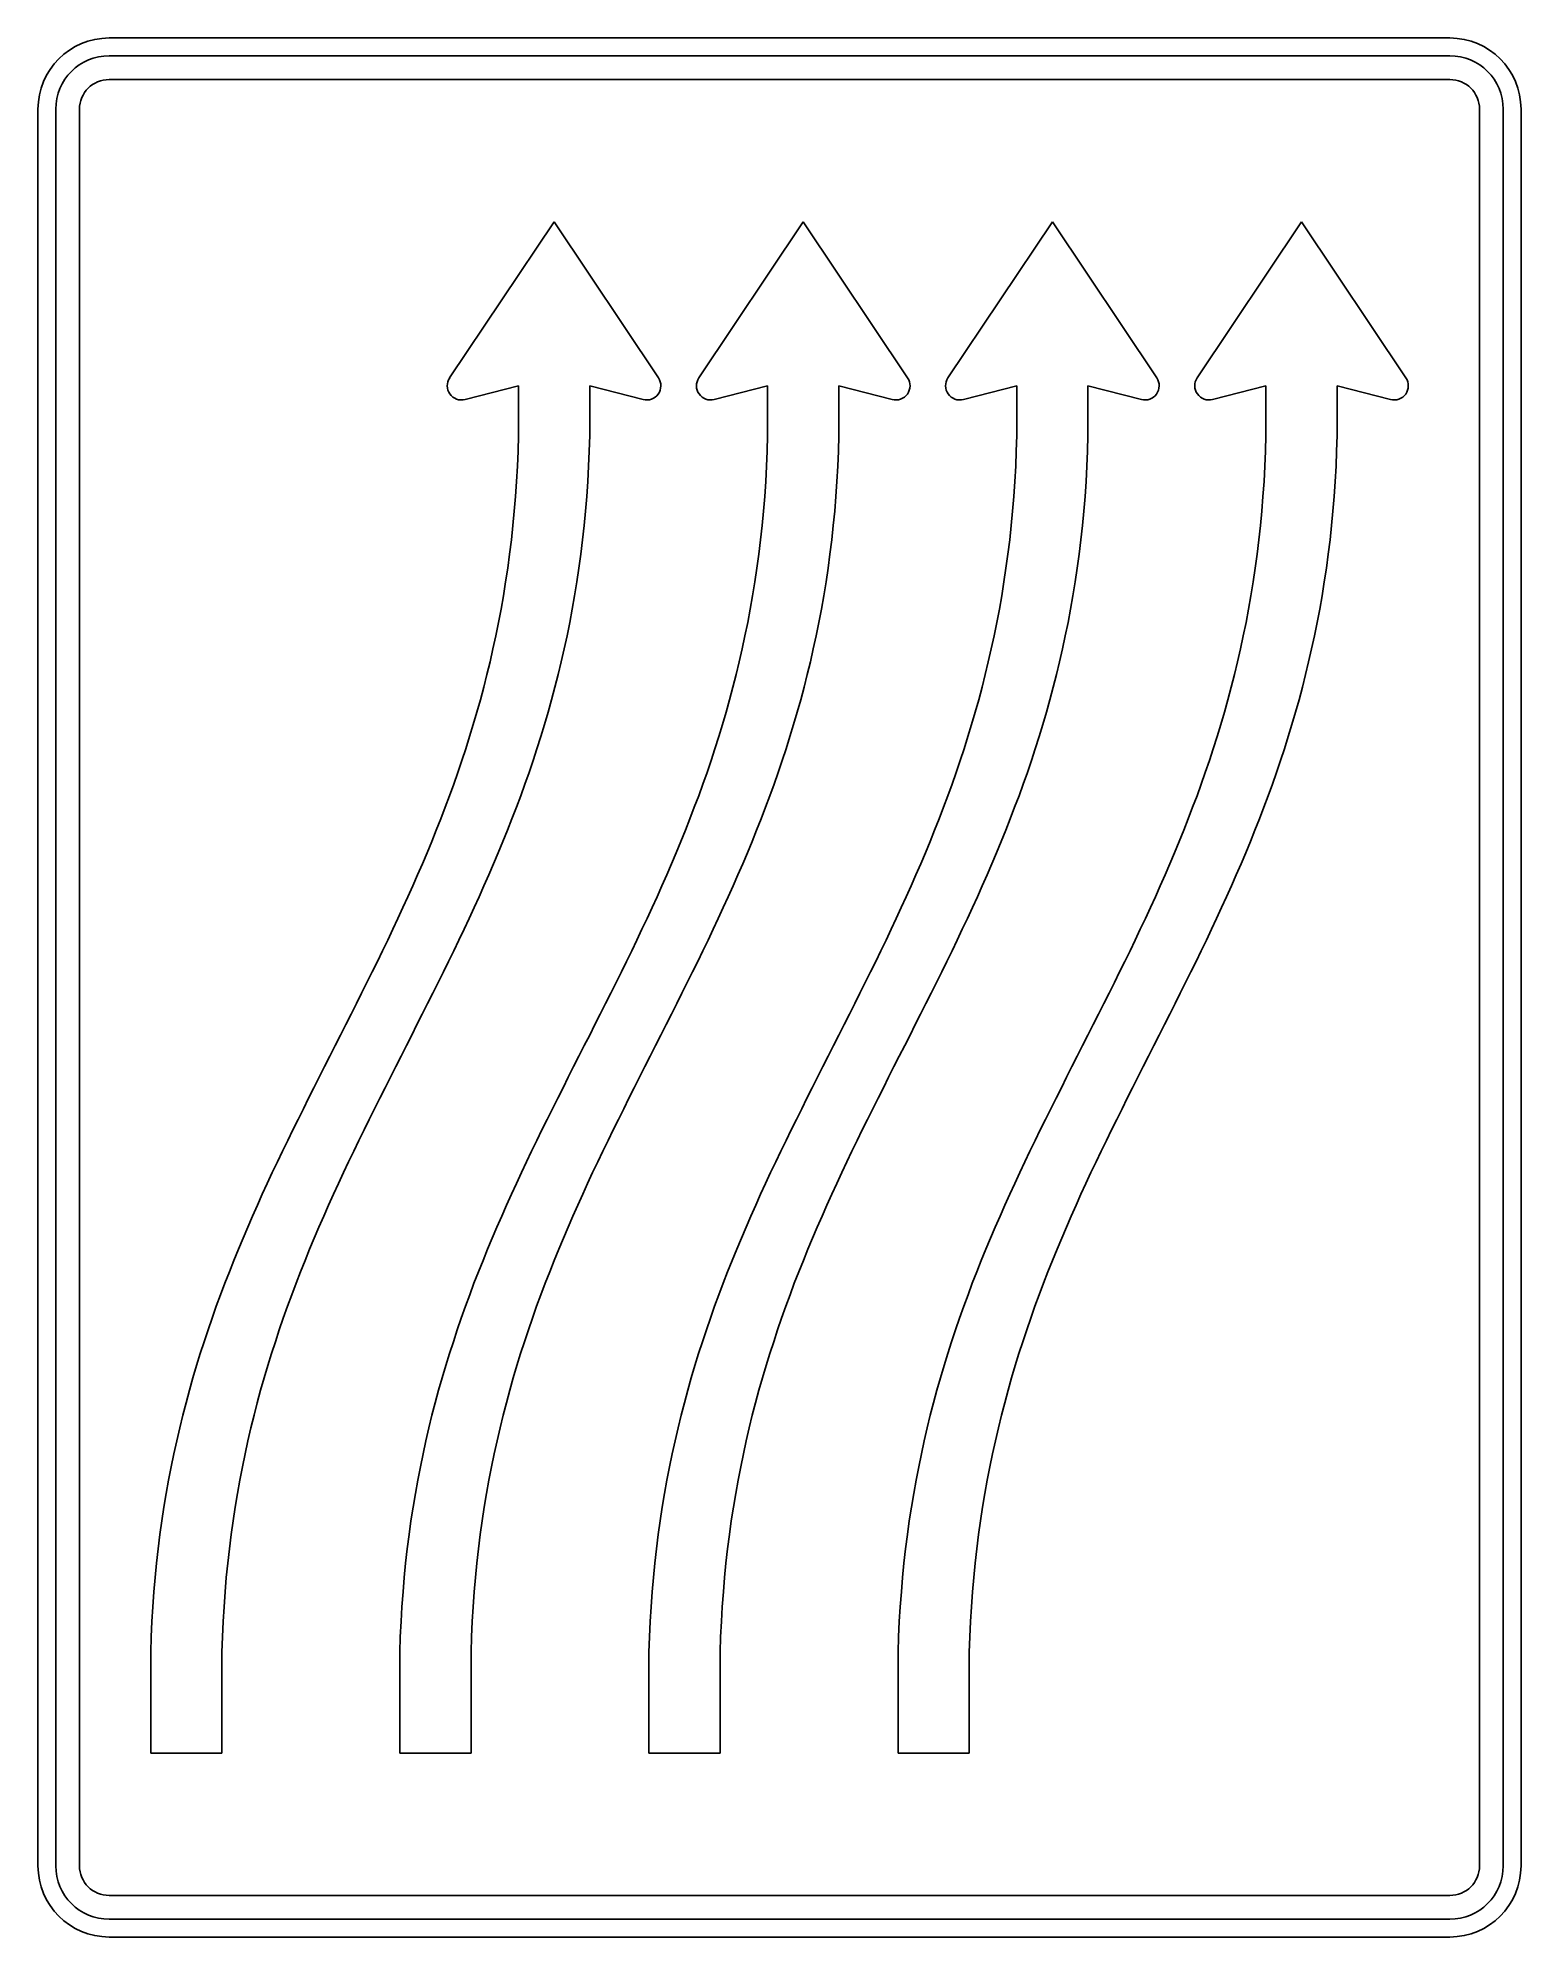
# Model space of a CAD drawing. Extents: x 0 to 1250, y 0 to 1600.
import ezdxf

# ---------------------------------------------------------------- set-up
doc = ezdxf.new("R2010")
doc.units = 0
doc.header["$LTSCALE"] = 25
doc.linetypes.add('AUSGEZOGEN', pattern=[0])
doc.layers.get('0').update_dxf_attribs({"linetype": 'AUSGEZOGEN'})

msp = doc.modelspace()

# ---------------------------------------------------------------- linework, layer by layer
for p, q in [((60, 1600), (1190, 1600)), ((60, 1585), (1190, 1585)), ((60, 1565), (1190, 1565)), ((0, 60), (0, 1540)), ((15, 60), (15, 1540)), ((35, 60), (35, 1540)), ((1215, 1540), (1215, 60)), ((1235, 1540), (1235, 60)), ((1250, 1540), (1250, 60)), ((435, 1445), (347, 1313.7)), ((523, 1313.6), (435, 1445)), ((645, 1445), (557, 1313.7)), ((733, 1313.6), (645, 1445)), ((855, 1445), (767, 1313.7)), ((943, 1313.6), (855, 1445)), ((1065, 1445), (977, 1313.7)), ((1153, 1313.6), (1065, 1445)), ((360, 1295.4), (405, 1307)), ((405, 1307), (405, 1265)), ((465, 1265), (465, 1307)), ((465, 1307), (510, 1295.4)), ((570, 1295.4), (615, 1307)), ((615, 1307), (615, 1265)), ((675, 1265), (675, 1307)), ((675, 1307), (720, 1295.4)), ((780, 1295.4), (825, 1307)), ((825, 1307), (825, 1265)), ((885, 1265), (885, 1307)), ((885, 1307), (930, 1295.4)), ((990, 1295.4), (1035, 1307)), ((1035, 1307), (1035, 1265)), ((1095, 1265), (1095, 1307)), ((1095, 1307), (1140, 1295.4)), ((360, 1295.4), (360, 1295.4)), ((570, 1295.4), (570, 1295.4)), ((780, 1295.4), (780, 1295.4)), ((990, 1295.4), (990, 1295.4)), ((405, 1265), (404.6, 1252)), ((464.6, 1252), (465, 1265)), ((615, 1265), (614.6, 1252)), ((674.6, 1252), (675, 1265)), ((825, 1265), (824.6, 1252)), ((884.6, 1252), (885, 1265)), ((1035, 1265), (1034.6, 1252)), ((1094.6, 1252), (1095, 1265)), ((404.6, 1252), (404.1, 1239.1)), ((464.1, 1239.1), (464.6, 1252)), ((614.6, 1252), (614.1, 1239.1)), ((674.1, 1239.1), (674.6, 1252)), ((824.6, 1252), (824.1, 1239.1)), ((884.1, 1239.1), (884.6, 1252)), ((1034.6, 1252), (1034.1, 1239.1)), ((1094.1, 1239.1), (1094.6, 1252)), ((404.1, 1239.1), (403.4, 1226.4)), ((463.4, 1226.4), (464.1, 1239.1)), ((614.1, 1239.1), (613.4, 1226.4)), ((673.4, 1226.4), (674.1, 1239.1)), ((824.1, 1239.1), (823.4, 1226.4)), ((883.4, 1226.4), (884.1, 1239.1)), ((1034.1, 1239.1), (1033.4, 1226.4)), ((1093.4, 1226.4), (1094.1, 1239.1)), ((403.4, 1226.4), (402.5, 1213.8)), ((462.5, 1213.8), (463.4, 1226.4)), ((613.4, 1226.4), (612.5, 1213.8)), ((672.5, 1213.8), (673.4, 1226.4)), ((823.4, 1226.4), (822.5, 1213.8)), ((882.5, 1213.8), (883.4, 1226.4)), ((1033.4, 1226.4), (1032.5, 1213.8)), ((1092.5, 1213.8), (1093.4, 1226.4)), ((401.5, 1201.4), (400.3, 1189.2)), ((402.5, 1213.8), (401.5, 1201.4)), ((460.3, 1189.2), (461.5, 1201.4)), ((461.5, 1201.4), (462.5, 1213.8)), ((611.5, 1201.4), (610.3, 1189.2)), ((612.5, 1213.8), (611.5, 1201.4)), ((670.3, 1189.2), (671.5, 1201.4)), ((671.5, 1201.4), (672.5, 1213.8)), ((821.5, 1201.4), (820.3, 1189.2)), ((822.5, 1213.8), (821.5, 1201.4)), ((880.3, 1189.2), (881.5, 1201.4)), ((881.5, 1201.4), (882.5, 1213.8)), ((1031.5, 1201.4), (1030.3, 1189.2)), ((1032.5, 1213.8), (1031.5, 1201.4)), ((1090.3, 1189.2), (1091.5, 1201.4)), ((1091.5, 1201.4), (1092.5, 1213.8)), ((400.3, 1189.2), (399, 1177.1)), ((459, 1177.1), (460.3, 1189.2)), ((610.3, 1189.2), (609, 1177.1)), ((669, 1177.1), (670.3, 1189.2)), ((820.3, 1189.2), (819, 1177.1)), ((879, 1177.1), (880.3, 1189.2)), ((1030.3, 1189.2), (1029, 1177.1)), ((1089, 1177.1), (1090.3, 1189.2)), ((399, 1177.1), (397.5, 1165.1)), ((457.5, 1165.1), (459, 1177.1)), ((609, 1177.1), (607.5, 1165.1)), ((667.5, 1165.1), (669, 1177.1)), ((819, 1177.1), (817.5, 1165.1)), ((877.5, 1165.1), (879, 1177.1)), ((1029, 1177.1), (1027.5, 1165.1)), ((1087.5, 1165.1), (1089, 1177.1)), ((395.9, 1153.3), (394.2, 1141.7)), ((397.5, 1165.1), (395.9, 1153.3)), ((454.2, 1141.7), (455.9, 1153.3)), ((455.9, 1153.3), (457.5, 1165.1)), ((605.9, 1153.3), (604.2, 1141.7)), ((607.5, 1165.1), (605.9, 1153.3)), ((664.2, 1141.7), (665.9, 1153.3)), ((665.9, 1153.3), (667.5, 1165.1)), ((815.9, 1153.3), (814.2, 1141.7)), ((817.5, 1165.1), (815.9, 1153.3)), ((874.2, 1141.7), (875.9, 1153.3)), ((875.9, 1153.3), (877.5, 1165.1)), ((1025.9, 1153.3), (1024.2, 1141.7)), ((1027.5, 1165.1), (1025.9, 1153.3)), ((1084.2, 1141.7), (1085.9, 1153.3)), ((1085.9, 1153.3), (1087.5, 1165.1)), ((394.2, 1141.7), (392.3, 1130.1)), ((452.3, 1130.1), (454.2, 1141.7)), ((604.2, 1141.7), (602.3, 1130.1)), ((662.3, 1130.1), (664.2, 1141.7)), ((814.2, 1141.7), (812.3, 1130.1)), ((872.3, 1130.1), (874.2, 1141.7)), ((1024.2, 1141.7), (1022.3, 1130.1)), ((1082.3, 1130.1), (1084.2, 1141.7)), ((392.3, 1130.1), (390.3, 1118.7)), ((450.3, 1118.8), (452.3, 1130.1)), ((602.3, 1130.1), (600.3, 1118.7)), ((660.3, 1118.8), (662.3, 1130.1)), ((812.3, 1130.1), (810.3, 1118.7)), ((870.3, 1118.8), (872.3, 1130.1)), ((1022.3, 1130.1), (1020.3, 1118.7)), ((1080.3, 1118.8), (1082.3, 1130.1)), ((388.2, 1107.5), (385.9, 1096.3)), ((390.3, 1118.7), (388.2, 1107.5)), ((445.9, 1096.3), (448.2, 1107.5)), ((448.2, 1107.5), (450.3, 1118.8)), ((598.2, 1107.5), (595.9, 1096.3)), ((600.3, 1118.7), (598.2, 1107.5)), ((655.9, 1096.3), (658.2, 1107.5)), ((658.2, 1107.5), (660.3, 1118.8)), ((808.2, 1107.5), (805.9, 1096.3)), ((810.3, 1118.7), (808.2, 1107.5)), ((865.9, 1096.3), (868.2, 1107.5)), ((868.2, 1107.5), (870.3, 1118.8)), ((1018.2, 1107.5), (1015.9, 1096.3)), ((1020.3, 1118.7), (1018.2, 1107.5)), ((1075.9, 1096.3), (1078.2, 1107.5)), ((1078.2, 1107.5), (1080.3, 1118.8)), ((385.9, 1096.3), (383.5, 1085.3)), ((443.5, 1085.3), (445.9, 1096.3)), ((595.9, 1096.3), (593.5, 1085.3)), ((653.5, 1085.3), (655.9, 1096.3)), ((805.9, 1096.3), (803.5, 1085.3)), ((863.5, 1085.3), (865.9, 1096.3)), ((1015.9, 1096.3), (1013.5, 1085.3)), ((1073.5, 1085.3), (1075.9, 1096.3)), ((381, 1074.4), (378.4, 1063.7)), ((383.5, 1085.3), (381, 1074.4)), ((438.4, 1063.7), (441, 1074.4)), ((441, 1074.4), (443.5, 1085.3)), ((591, 1074.4), (588.4, 1063.7)), ((593.5, 1085.3), (591, 1074.4)), ((648.4, 1063.7), (651, 1074.4)), ((651, 1074.4), (653.5, 1085.3)), ((801, 1074.4), (798.4, 1063.7)), ((803.5, 1085.3), (801, 1074.4)), ((858.4, 1063.7), (861, 1074.4)), ((861, 1074.4), (863.5, 1085.3)), ((1011, 1074.4), (1008.4, 1063.7)), ((1013.5, 1085.3), (1011, 1074.4)), ((1068.4, 1063.7), (1071, 1074.4)), ((1071, 1074.4), (1073.5, 1085.3)), ((378.4, 1063.7), (375.7, 1053)), ((435.7, 1053), (438.4, 1063.7)), ((588.4, 1063.7), (585.7, 1053)), ((645.7, 1053), (648.4, 1063.7)), ((798.4, 1063.7), (795.7, 1053)), ((855.7, 1053), (858.4, 1063.7)), ((1008.4, 1063.7), (1005.7, 1053)), ((1065.7, 1053), (1068.4, 1063.7)), ((372.9, 1042.4), (370, 1032)), ((375.7, 1053), (372.9, 1042.4)), ((430, 1032), (432.9, 1042.4)), ((432.9, 1042.4), (435.7, 1053)), ((582.9, 1042.4), (580, 1032)), ((585.7, 1053), (582.9, 1042.4)), ((640, 1032), (642.9, 1042.4)), ((642.9, 1042.4), (645.7, 1053)), ((792.9, 1042.4), (790, 1032)), ((795.7, 1053), (792.9, 1042.4)), ((850, 1032), (852.9, 1042.4)), ((852.9, 1042.4), (855.7, 1053)), ((1002.9, 1042.4), (1000, 1032)), ((1005.7, 1053), (1002.9, 1042.4)), ((1060, 1032), (1062.9, 1042.4)), ((1062.9, 1042.4), (1065.7, 1053)), ((370, 1032), (366.9, 1021.6)), ((426.9, 1021.6), (430, 1032)), ((580, 1032), (576.9, 1021.6)), ((636.9, 1021.6), (640, 1032)), ((790, 1032), (786.9, 1021.6)), ((846.9, 1021.6), (850, 1032)), ((1000, 1032), (996.9, 1021.6)), ((1056.9, 1021.6), (1060, 1032)), ((363.8, 1011.4), (360.6, 1001.2)), ((366.9, 1021.6), (363.8, 1011.4)), ((420.6, 1001.2), (423.8, 1011.4)), ((423.8, 1011.4), (426.9, 1021.6)), ((573.8, 1011.4), (570.6, 1001.2)), ((576.9, 1021.6), (573.8, 1011.4)), ((630.6, 1001.2), (633.8, 1011.4)), ((633.8, 1011.4), (636.9, 1021.6)), ((783.8, 1011.4), (780.6, 1001.2)), ((786.9, 1021.6), (783.8, 1011.4)), ((840.6, 1001.2), (843.8, 1011.4)), ((843.8, 1011.4), (846.9, 1021.6)), ((993.8, 1011.4), (990.6, 1001.2)), ((996.9, 1021.6), (993.8, 1011.4)), ((1050.6, 1001.2), (1053.8, 1011.4)), ((1053.8, 1011.4), (1056.9, 1021.6)), ((360.6, 1001.2), (357.3, 991.2)), ((417.3, 991.2), (420.6, 1001.2)), ((570.6, 1001.2), (567.3, 991.2)), ((627.3, 991.2), (630.6, 1001.2)), ((780.6, 1001.2), (777.3, 991.2)), ((837.3, 991.2), (840.6, 1001.2)), ((990.6, 1001.2), (987.3, 991.2)), ((1047.3, 991.2), (1050.6, 1001.2)), ((353.9, 981.2), (350.4, 971.3)), ((357.3, 991.2), (353.9, 981.2)), ((410.4, 971.3), (413.9, 981.2)), ((413.9, 981.2), (417.3, 991.2)), ((563.9, 981.2), (560.4, 971.3)), ((567.3, 991.2), (563.9, 981.2)), ((620.4, 971.3), (623.9, 981.2)), ((623.9, 981.2), (627.3, 991.2)), ((773.9, 981.2), (770.4, 971.3)), ((777.3, 991.2), (773.9, 981.2)), ((830.4, 971.3), (833.9, 981.2)), ((833.9, 981.2), (837.3, 991.2)), ((983.9, 981.2), (980.4, 971.3)), ((987.3, 991.2), (983.9, 981.2)), ((1040.4, 971.3), (1043.9, 981.2)), ((1043.9, 981.2), (1047.3, 991.2)), ((346.9, 961.5), (343.2, 951.8)), ((350.4, 971.3), (346.9, 961.5)), ((403.2, 951.8), (406.9, 961.5)), ((406.9, 961.5), (410.4, 971.3)), ((556.9, 961.5), (553.2, 951.8)), ((560.4, 971.3), (556.9, 961.5)), ((613.2, 951.8), (616.9, 961.5)), ((616.9, 961.5), (620.4, 971.3)), ((766.9, 961.5), (763.2, 951.8)), ((770.4, 971.3), (766.9, 961.5)), ((823.2, 951.8), (826.9, 961.5)), ((826.9, 961.5), (830.4, 971.3)), ((976.9, 961.5), (973.2, 951.8)), ((980.4, 971.3), (976.9, 961.5)), ((1033.2, 951.8), (1036.9, 961.5)), ((1036.9, 961.5), (1040.4, 971.3)), ((343.2, 951.8), (339.5, 942.1)), ((399.5, 942.1), (403.2, 951.8)), ((553.2, 951.8), (549.5, 942.1)), ((609.5, 942.1), (613.2, 951.8)), ((763.2, 951.8), (759.5, 942.1)), ((819.5, 942.1), (823.2, 951.8)), ((973.2, 951.8), (969.5, 942.1)), ((1029.5, 942.1), (1033.2, 951.8)), ((335.7, 932.6), (331.9, 923)), ((339.5, 942.1), (335.7, 932.6)), ((391.9, 923.1), (395.7, 932.6)), ((395.7, 932.6), (399.5, 942.1)), ((545.7, 932.6), (541.9, 923)), ((549.5, 942.1), (545.7, 932.6)), ((601.9, 923.1), (605.7, 932.6)), ((605.7, 932.6), (609.5, 942.1)), ((755.7, 932.6), (751.9, 923)), ((759.5, 942.1), (755.7, 932.6)), ((811.9, 923.1), (815.7, 932.6)), ((815.7, 932.6), (819.5, 942.1)), ((965.7, 932.6), (961.9, 923)), ((969.5, 942.1), (965.7, 932.6)), ((1021.9, 923.1), (1025.7, 932.6)), ((1025.7, 932.6), (1029.5, 942.1)), ((328, 913.6), (324, 904.2)), ((331.9, 923), (328, 913.6)), ((384, 904.2), (388, 913.6)), ((388, 913.6), (391.9, 923.1)), ((538, 913.6), (534, 904.2)), ((541.9, 923), (538, 913.6)), ((594, 904.2), (598, 913.6)), ((598, 913.6), (601.9, 923.1)), ((748, 913.6), (744, 904.2)), ((751.9, 923), (748, 913.6)), ((804, 904.2), (808, 913.6)), ((808, 913.6), (811.9, 923.1)), ((958, 913.6), (954, 904.2)), ((961.9, 923), (958, 913.6)), ((1014, 904.2), (1018, 913.6)), ((1018, 913.6), (1021.9, 923.1)), ((324, 904.2), (320, 894.9)), ((380, 894.9), (384, 904.2)), ((534, 904.2), (530, 894.9)), ((590, 894.9), (594, 904.2)), ((744, 904.2), (740, 894.9)), ((800, 894.9), (804, 904.2)), ((954, 904.2), (950, 894.9)), ((1010, 894.9), (1014, 904.2)), ((315.9, 885.6), (311.8, 876.4)), ((320, 894.9), (315.9, 885.6)), ((371.8, 876.4), (375.9, 885.6)), ((375.9, 885.6), (380, 894.9)), ((525.9, 885.6), (521.8, 876.4)), ((530, 894.9), (525.9, 885.6)), ((581.8, 876.4), (585.9, 885.6)), ((585.9, 885.6), (590, 894.9)), ((735.9, 885.6), (731.8, 876.4)), ((740, 894.9), (735.9, 885.6)), ((791.8, 876.4), (795.9, 885.6)), ((795.9, 885.6), (800, 894.9)), ((945.9, 885.6), (941.8, 876.4)), ((950, 894.9), (945.9, 885.6)), ((1001.8, 876.4), (1005.9, 885.6)), ((1005.9, 885.6), (1010, 894.9)), ((307.6, 867.3), (303.4, 858.1)), ((311.8, 876.4), (307.6, 867.3)), ((363.4, 858.1), (367.6, 867.3)), ((367.6, 867.3), (371.8, 876.4)), ((517.6, 867.3), (513.4, 858.1)), ((521.8, 876.4), (517.6, 867.3)), ((573.4, 858.1), (577.6, 867.3)), ((577.6, 867.3), (581.8, 876.4)), ((727.6, 867.3), (723.4, 858.1)), ((731.8, 876.4), (727.6, 867.3)), ((783.4, 858.1), (787.6, 867.3)), ((787.6, 867.3), (791.8, 876.4)), ((937.6, 867.3), (933.4, 858.1)), ((941.8, 876.4), (937.6, 867.3)), ((993.4, 858.1), (997.6, 867.3)), ((997.6, 867.3), (1001.8, 876.4)), ((299.1, 849.1), (294.8, 840)), ((303.4, 858.1), (299.1, 849.1)), ((354.8, 840), (359.1, 849.1)), ((359.1, 849.1), (363.4, 858.1)), ((509.1, 849.1), (504.8, 840)), ((513.4, 858.1), (509.1, 849.1)), ((564.8, 840), (569.1, 849.1)), ((569.1, 849.1), (573.4, 858.1)), ((719.1, 849.1), (714.8, 840)), ((723.4, 858.1), (719.1, 849.1)), ((774.8, 840), (779.1, 849.1)), ((779.1, 849.1), (783.4, 858.1)), ((929.1, 849.1), (924.8, 840)), ((933.4, 858.1), (929.1, 849.1)), ((984.8, 840), (989.1, 849.1)), ((989.1, 849.1), (993.4, 858.1)), ((294.8, 840), (290.5, 831)), ((350.5, 831), (354.8, 840)), ((504.8, 840), (500.5, 831)), ((560.5, 831), (564.8, 840)), ((714.8, 840), (710.5, 831)), ((770.5, 831), (774.8, 840)), ((924.8, 840), (920.5, 831)), ((980.5, 831), (984.8, 840)), ((286.1, 822), (281.7, 813.1)), ((290.5, 831), (286.1, 822)), ((341.7, 813.1), (346.1, 822)), ((346.1, 822), (350.5, 831)), ((496.1, 822), (491.7, 813.1)), ((500.5, 831), (496.1, 822)), ((551.7, 813.1), (556.1, 822)), ((556.1, 822), (560.5, 831)), ((706.1, 822), (701.7, 813.1)), ((710.5, 831), (706.1, 822)), ((761.7, 813.1), (766.1, 822)), ((766.1, 822), (770.5, 831)), ((916.1, 822), (911.7, 813.1)), ((920.5, 831), (916.1, 822)), ((971.7, 813.1), (976.1, 822)), ((976.1, 822), (980.5, 831)), ((277.3, 804.2), (272.8, 795.3)), ((281.7, 813.1), (277.3, 804.2)), ((332.8, 795.3), (337.3, 804.2)), ((337.3, 804.2), (341.7, 813.1)), ((487.3, 804.2), (482.8, 795.3)), ((491.7, 813.1), (487.3, 804.2)), ((542.8, 795.3), (547.3, 804.2)), ((547.3, 804.2), (551.7, 813.1)), ((697.3, 804.2), (692.8, 795.3)), ((701.7, 813.1), (697.3, 804.2)), ((752.8, 795.3), (757.3, 804.2)), ((757.3, 804.2), (761.7, 813.1)), ((907.3, 804.2), (902.8, 795.3)), ((911.7, 813.1), (907.3, 804.2)), ((962.8, 795.3), (967.3, 804.2)), ((967.3, 804.2), (971.7, 813.1)), ((268.4, 786.4), (263.9, 777.5)), ((272.8, 795.3), (268.4, 786.4)), ((323.9, 777.5), (328.4, 786.4)), ((328.4, 786.4), (332.8, 795.3)), ((478.4, 786.4), (473.9, 777.5)), ((482.8, 795.3), (478.4, 786.4)), ((533.9, 777.5), (538.4, 786.4)), ((538.4, 786.4), (542.8, 795.3)), ((688.4, 786.4), (683.9, 777.5)), ((692.8, 795.3), (688.4, 786.4)), ((743.9, 777.5), (748.4, 786.4)), ((748.4, 786.4), (752.8, 795.3)), ((898.4, 786.4), (893.9, 777.5)), ((902.8, 795.3), (898.4, 786.4)), ((953.9, 777.5), (958.4, 786.4)), ((958.4, 786.4), (962.8, 795.3)), ((259.4, 768.7), (255, 759.8)), ((263.9, 777.5), (259.4, 768.7)), ((315, 759.8), (319.4, 768.7)), ((319.4, 768.7), (323.9, 777.5)), ((469.4, 768.7), (465, 759.8)), ((473.9, 777.5), (469.4, 768.7)), ((525, 759.8), (529.4, 768.7)), ((529.4, 768.7), (533.9, 777.5)), ((679.4, 768.7), (675, 759.8)), ((683.9, 777.5), (679.4, 768.7)), ((735, 759.8), (739.4, 768.7)), ((739.4, 768.7), (743.9, 777.5)), ((889.4, 768.7), (885, 759.8)), ((893.9, 777.5), (889.4, 768.7)), ((945, 759.8), (949.4, 768.7)), ((949.4, 768.7), (953.9, 777.5)), ((255, 759.8), (250.5, 751)), ((310.5, 751), (315, 759.8)), ((465, 759.8), (460.5, 751)), ((520.5, 751), (525, 759.8)), ((675, 759.8), (670.5, 751)), ((730.5, 751), (735, 759.8)), ((885, 759.8), (880.5, 751)), ((940.5, 751), (945, 759.8)), ((246, 742.1), (241.5, 733.3)), ((250.5, 751), (246, 742.1)), ((301.5, 733.3), (306, 742.1)), ((306, 742.1), (310.5, 751)), ((456, 742.1), (451.5, 733.3)), ((460.5, 751), (456, 742.1)), ((511.5, 733.3), (516, 742.1)), ((516, 742.1), (520.5, 751)), ((666, 742.1), (661.5, 733.3)), ((670.5, 751), (666, 742.1)), ((721.5, 733.3), (726, 742.1)), ((726, 742.1), (730.5, 751)), ((876, 742.1), (871.5, 733.3)), ((880.5, 751), (876, 742.1)), ((931.5, 733.3), (936, 742.1)), ((936, 742.1), (940.5, 751)), ((237, 724.4), (232.6, 715.6)), ((241.5, 733.3), (237, 724.4)), ((292.6, 715.6), (297, 724.4)), ((297, 724.4), (301.5, 733.3)), ((447, 724.4), (442.6, 715.6)), ((451.5, 733.3), (447, 724.4)), ((502.6, 715.6), (507, 724.4)), ((507, 724.4), (511.5, 733.3)), ((657, 724.4), (652.6, 715.6)), ((661.5, 733.3), (657, 724.4)), ((712.6, 715.6), (717, 724.4)), ((717, 724.4), (721.5, 733.3)), ((867, 724.4), (862.6, 715.6)), ((871.5, 733.3), (867, 724.4)), ((922.6, 715.6), (927, 724.4)), ((927, 724.4), (931.5, 733.3)), ((228.1, 706.7), (223.7, 697.8)), ((232.6, 715.6), (228.1, 706.7)), ((283.7, 697.8), (288.1, 706.7)), ((288.1, 706.7), (292.6, 715.6)), ((438.1, 706.7), (433.7, 697.8)), ((442.6, 715.6), (438.1, 706.7)), ((493.7, 697.8), (498.1, 706.7)), ((498.1, 706.7), (502.6, 715.6)), ((648.1, 706.7), (643.7, 697.8)), ((652.6, 715.6), (648.1, 706.7)), ((703.7, 697.8), (708.1, 706.7)), ((708.1, 706.7), (712.6, 715.6)), ((858.1, 706.7), (853.7, 697.8)), ((862.6, 715.6), (858.1, 706.7)), ((913.7, 697.8), (918.1, 706.7)), ((918.1, 706.7), (922.6, 715.6)), ((219.2, 688.9), (214.8, 680)), ((223.7, 697.8), (219.2, 688.9)), ((274.8, 680), (279.2, 688.9)), ((279.2, 688.9), (283.7, 697.8)), ((429.2, 688.9), (424.8, 680)), ((433.7, 697.8), (429.2, 688.9)), ((484.8, 680), (489.2, 688.9)), ((489.2, 688.9), (493.7, 697.8)), ((639.2, 688.9), (634.8, 680)), ((643.7, 697.8), (639.2, 688.9)), ((694.8, 680), (699.2, 688.9)), ((699.2, 688.9), (703.7, 697.8)), ((849.2, 688.9), (844.8, 680)), ((853.7, 697.8), (849.2, 688.9)), ((904.8, 680), (909.2, 688.9)), ((909.2, 688.9), (913.7, 697.8)), ((214.8, 680), (210.5, 671)), ((270.5, 671), (274.8, 680)), ((424.8, 680), (420.5, 671)), ((480.5, 671), (484.8, 680)), ((634.8, 680), (630.5, 671)), ((690.5, 671), (694.8, 680)), ((844.8, 680), (840.5, 671)), ((900.5, 671), (904.8, 680)), ((206.1, 662.1), (201.8, 653.1)), ((210.5, 671), (206.1, 662.1)), ((261.8, 653.1), (266.1, 662.1)), ((266.1, 662.1), (270.5, 671)), ((416.1, 662.1), (411.8, 653.1)), ((420.5, 671), (416.1, 662.1)), ((471.8, 653.1), (476.1, 662.1)), ((476.1, 662.1), (480.5, 671)), ((626.1, 662.1), (621.8, 653.1)), ((630.5, 671), (626.1, 662.1)), ((681.8, 653.1), (686.1, 662.1)), ((686.1, 662.1), (690.5, 671)), ((836.1, 662.1), (831.8, 653.1)), ((840.5, 671), (836.1, 662.1)), ((891.8, 653.1), (896.1, 662.1)), ((896.1, 662.1), (900.5, 671)), ((197.5, 644), (193.3, 634.9)), ((201.8, 653.1), (197.5, 644)), ((253.3, 634.9), (257.5, 644)), ((257.5, 644), (261.8, 653.1)), ((407.5, 644), (403.3, 634.9)), ((411.8, 653.1), (407.5, 644)), ((463.3, 634.9), (467.5, 644)), ((467.5, 644), (471.8, 653.1)), ((617.5, 644), (613.3, 634.9)), ((621.8, 653.1), (617.5, 644)), ((673.3, 634.9), (677.5, 644)), ((677.5, 644), (681.8, 653.1)), ((827.5, 644), (823.3, 634.9)), ((831.8, 653.1), (827.5, 644)), ((883.3, 634.9), (887.5, 644)), ((887.5, 644), (891.8, 653.1)), ((189.1, 625.8), (185, 616.6)), ((193.3, 634.9), (189.1, 625.8)), ((245, 616.6), (249.1, 625.8)), ((249.1, 625.8), (253.3, 634.9)), ((399.1, 625.8), (395, 616.6)), ((403.3, 634.9), (399.1, 625.8)), ((455, 616.6), (459.1, 625.8)), ((459.1, 625.8), (463.3, 634.9)), ((609.1, 625.8), (605, 616.6)), ((613.3, 634.9), (609.1, 625.8)), ((665, 616.6), (669.1, 625.8)), ((669.1, 625.8), (673.3, 634.9)), ((819.1, 625.8), (815, 616.6)), ((823.3, 634.9), (819.1, 625.8)), ((875, 616.6), (879.1, 625.8)), ((879.1, 625.8), (883.3, 634.9)), ((185, 616.6), (180.9, 607.4)), ((240.9, 607.4), (245, 616.6)), ((395, 616.6), (390.9, 607.4)), ((450.9, 607.4), (455, 616.6)), ((605, 616.6), (600.9, 607.4)), ((660.9, 607.4), (665, 616.6)), ((815, 616.6), (810.9, 607.4)), ((870.9, 607.4), (875, 616.6)), ((176.8, 598.1), (172.9, 588.7)), ((180.9, 607.4), (176.8, 598.1)), ((232.9, 588.7), (236.8, 598.1)), ((236.8, 598.1), (240.9, 607.4)), ((386.8, 598.1), (382.9, 588.7)), ((390.9, 607.4), (386.8, 598.1)), ((442.9, 588.7), (446.8, 598.1)), ((446.8, 598.1), (450.9, 607.4)), ((596.8, 598.1), (592.9, 588.7)), ((600.9, 607.4), (596.8, 598.1)), ((652.9, 588.7), (656.8, 598.1)), ((656.8, 598.1), (660.9, 607.4)), ((806.8, 598.1), (802.9, 588.7)), ((810.9, 607.4), (806.8, 598.1)), ((862.9, 588.7), (866.8, 598.1)), ((866.8, 598.1), (870.9, 607.4)), ((168.9, 579.4), (165.1, 569.9)), ((172.9, 588.7), (168.9, 579.4)), ((225.1, 569.9), (228.9, 579.4)), ((228.9, 579.4), (232.9, 588.7)), ((378.9, 579.4), (375.1, 569.9)), ((382.9, 588.7), (378.9, 579.4)), ((435.1, 569.9), (438.9, 579.4)), ((438.9, 579.4), (442.9, 588.7)), ((588.9, 579.4), (585.1, 569.9)), ((592.9, 588.7), (588.9, 579.4)), ((645.1, 569.9), (648.9, 579.4)), ((648.9, 579.4), (652.9, 588.7)), ((798.9, 579.4), (795.1, 569.9)), ((802.9, 588.7), (798.9, 579.4)), ((855.1, 569.9), (858.9, 579.4)), ((858.9, 579.4), (862.9, 588.7)), ((161.3, 560.4), (157.5, 550.8)), ((165.1, 569.9), (161.3, 560.4)), ((217.5, 550.8), (221.3, 560.4)), ((221.3, 560.4), (225.1, 569.9)), ((371.3, 560.4), (367.5, 550.8)), ((375.1, 569.9), (371.3, 560.4)), ((427.5, 550.8), (431.3, 560.4)), ((431.3, 560.4), (435.1, 569.9)), ((581.3, 560.4), (577.5, 550.8)), ((585.1, 569.9), (581.3, 560.4)), ((637.5, 550.8), (641.3, 560.4)), ((641.3, 560.4), (645.1, 569.9)), ((791.3, 560.4), (787.5, 550.8)), ((795.1, 569.9), (791.3, 560.4)), ((847.5, 550.8), (851.3, 560.4)), ((851.3, 560.4), (855.1, 569.9)), ((157.5, 550.8), (153.9, 541.1)), ((213.9, 541.1), (217.5, 550.8)), ((367.5, 550.8), (363.9, 541.1)), ((423.9, 541.1), (427.5, 550.8)), ((577.5, 550.8), (573.9, 541.1)), ((633.9, 541.1), (637.5, 550.8)), ((787.5, 550.8), (783.9, 541.1)), ((843.9, 541.1), (847.5, 550.8)), ((150.3, 531.4), (146.8, 521.5)), ((153.9, 541.1), (150.3, 531.4)), ((206.8, 521.5), (210.3, 531.4)), ((210.3, 531.4), (213.9, 541.1)), ((360.3, 531.4), (356.8, 521.5)), ((363.9, 541.1), (360.3, 531.4)), ((416.8, 521.5), (420.3, 531.4)), ((420.3, 531.4), (423.9, 541.1)), ((570.3, 531.4), (566.8, 521.5)), ((573.9, 541.1), (570.3, 531.4)), ((626.8, 521.5), (630.3, 531.4)), ((630.3, 531.4), (633.9, 541.1)), ((780.3, 531.4), (776.8, 521.5)), ((783.9, 541.1), (780.3, 531.4)), ((836.8, 521.5), (840.3, 531.4)), ((840.3, 531.4), (843.9, 541.1)), ((146.8, 521.5), (143.4, 511.6)), ((203.4, 511.6), (206.8, 521.5)), ((356.8, 521.5), (353.4, 511.6)), ((413.4, 511.6), (416.8, 521.5)), ((566.8, 521.5), (563.4, 511.6)), ((623.4, 511.6), (626.8, 521.5)), ((776.8, 521.5), (773.4, 511.6)), ((833.4, 511.6), (836.8, 521.5)), ((140.1, 501.6), (136.8, 491.5)), ((143.4, 511.6), (140.1, 501.6)), ((196.8, 491.5), (200.1, 501.6)), ((200.1, 501.6), (203.4, 511.6)), ((350.1, 501.6), (346.8, 491.5)), ((353.4, 511.6), (350.1, 501.6)), ((406.8, 491.5), (410.1, 501.6)), ((410.1, 501.6), (413.4, 511.6)), ((560.1, 501.6), (556.8, 491.5)), ((563.4, 511.6), (560.1, 501.6)), ((616.8, 491.5), (620.1, 501.6)), ((620.1, 501.6), (623.4, 511.6)), ((770.1, 501.6), (766.8, 491.5)), ((773.4, 511.6), (770.1, 501.6)), ((826.8, 491.5), (830.1, 501.6)), ((830.1, 501.6), (833.4, 511.6)), ((133.7, 481.4), (130.6, 471.1)), ((136.8, 491.5), (133.7, 481.4)), ((190.6, 471.1), (193.7, 481.4)), ((193.7, 481.4), (196.8, 491.5)), ((343.7, 481.4), (340.6, 471.1)), ((346.8, 491.5), (343.7, 481.4)), ((400.6, 471.1), (403.7, 481.4)), ((403.7, 481.4), (406.8, 491.5)), ((553.7, 481.4), (550.6, 471.1)), ((556.8, 491.5), (553.7, 481.4)), ((610.6, 471.1), (613.7, 481.4)), ((613.7, 481.4), (616.8, 491.5)), ((763.7, 481.4), (760.6, 471.1)), ((766.8, 491.5), (763.7, 481.4)), ((820.6, 471.1), (823.7, 481.4)), ((823.7, 481.4), (826.8, 491.5)), ((130.6, 471.1), (127.7, 460.7)), ((187.7, 460.7), (190.6, 471.1)), ((340.6, 471.1), (337.7, 460.7)), ((397.7, 460.7), (400.6, 471.1)), ((550.6, 471.1), (547.7, 460.7)), ((607.7, 460.7), (610.6, 471.1)), ((760.6, 471.1), (757.7, 460.7)), ((817.7, 460.7), (820.6, 471.1)), ((124.8, 450.2), (122.1, 439.6)), ((127.7, 460.7), (124.8, 450.2)), ((182.1, 439.6), (184.8, 450.2)), ((184.8, 450.2), (187.7, 460.7)), ((334.8, 450.2), (332.1, 439.6)), ((337.7, 460.7), (334.8, 450.2)), ((392.1, 439.6), (394.8, 450.2)), ((394.8, 450.2), (397.7, 460.7)), ((544.8, 450.2), (542.1, 439.6)), ((547.7, 460.7), (544.8, 450.2)), ((602.1, 439.6), (604.8, 450.2)), ((604.8, 450.2), (607.7, 460.7)), ((754.8, 450.2), (752.1, 439.6)), ((757.7, 460.7), (754.8, 450.2)), ((812.1, 439.6), (814.8, 450.2)), ((814.8, 450.2), (817.7, 460.7)), ((122.1, 439.6), (119.5, 428.9)), ((179.5, 428.9), (182.1, 439.6)), ((332.1, 439.6), (329.5, 428.9)), ((389.5, 428.9), (392.1, 439.6)), ((542.1, 439.6), (539.5, 428.9)), ((599.5, 428.9), (602.1, 439.6)), ((752.1, 439.6), (749.5, 428.9)), ((809.5, 428.9), (812.1, 439.6)), ((117, 418.1), (114.6, 407.2)), ((119.5, 428.9), (117, 418.1)), ((174.6, 407.2), (177, 418.1)), ((177, 418.1), (179.5, 428.9)), ((327, 418.1), (324.6, 407.2)), ((329.5, 428.9), (327, 418.1)), ((384.6, 407.2), (387, 418.1)), ((387, 418.1), (389.5, 428.9)), ((537, 418.1), (534.6, 407.2)), ((539.5, 428.9), (537, 418.1)), ((594.6, 407.2), (597, 418.1)), ((597, 418.1), (599.5, 428.9)), ((747, 418.1), (744.6, 407.2)), ((749.5, 428.9), (747, 418.1)), ((804.6, 407.2), (807, 418.1)), ((807, 418.1), (809.5, 428.9)), ((114.6, 407.2), (112.3, 396.1)), ((172.3, 396.1), (174.6, 407.2)), ((324.6, 407.2), (322.3, 396.1)), ((382.3, 396.1), (384.6, 407.2)), ((534.6, 407.2), (532.3, 396.1)), ((592.3, 396.1), (594.6, 407.2)), ((744.6, 407.2), (742.3, 396.1)), ((802.3, 396.1), (804.6, 407.2)), ((110.1, 385), (108.1, 373.7)), ((112.3, 396.1), (110.1, 385)), ((168.1, 373.7), (170.1, 385)), ((170.1, 385), (172.3, 396.1)), ((320.1, 385), (318.1, 373.7)), ((322.3, 396.1), (320.1, 385)), ((378.1, 373.7), (380.1, 385)), ((380.1, 385), (382.3, 396.1)), ((530.1, 385), (528.1, 373.7)), ((532.3, 396.1), (530.1, 385)), ((588.1, 373.7), (590.1, 385)), ((590.1, 385), (592.3, 396.1)), ((740.1, 385), (738.1, 373.7)), ((742.3, 396.1), (740.1, 385)), ((798.1, 373.7), (800.1, 385)), ((800.1, 385), (802.3, 396.1)), ((108.1, 373.7), (106.2, 362.2)), ((166.2, 362.2), (168.1, 373.7)), ((318.1, 373.7), (316.2, 362.2)), ((376.2, 362.2), (378.1, 373.7)), ((528.1, 373.7), (526.2, 362.2)), ((586.2, 362.2), (588.1, 373.7)), ((738.1, 373.7), (736.2, 362.2)), ((796.2, 362.2), (798.1, 373.7)), ((106.2, 362.2), (104.4, 350.7)), ((164.4, 350.7), (166.2, 362.2)), ((316.2, 362.2), (314.4, 350.7)), ((374.4, 350.7), (376.2, 362.2)), ((526.2, 362.2), (524.4, 350.7)), ((584.4, 350.7), (586.2, 362.2)), ((736.2, 362.2), (734.4, 350.7)), ((794.4, 350.7), (796.2, 362.2)), ((102.8, 339), (101.3, 327.1)), ((104.4, 350.7), (102.8, 339)), ((161.3, 327.1), (162.8, 339)), ((162.8, 339), (164.4, 350.7)), ((312.8, 339), (311.3, 327.1)), ((314.4, 350.7), (312.8, 339)), ((371.3, 327.1), (372.8, 339)), ((372.8, 339), (374.4, 350.7)), ((522.8, 339), (521.3, 327.1)), ((524.4, 350.7), (522.8, 339)), ((581.3, 327.1), (582.8, 339)), ((582.8, 339), (584.4, 350.7)), ((732.8, 339), (731.3, 327.1)), ((734.4, 350.7), (732.8, 339)), ((791.3, 327.1), (792.8, 339)), ((792.8, 339), (794.4, 350.7)), ((101.3, 327.1), (99.9, 315.1)), ((159.9, 315.1), (161.3, 327.1)), ((311.3, 327.1), (309.9, 315.1)), ((369.9, 315.1), (371.3, 327.1)), ((521.3, 327.1), (519.9, 315.1)), ((579.9, 315.1), (581.3, 327.1)), ((731.3, 327.1), (729.9, 315.1)), ((789.9, 315.1), (791.3, 327.1)), ((99.9, 315.1), (98.7, 303)), ((158.7, 303), (159.9, 315.1)), ((309.9, 315.1), (308.7, 303)), ((368.7, 303), (369.9, 315.1)), ((519.9, 315.1), (518.7, 303)), ((578.7, 303), (579.9, 315.1)), ((729.9, 315.1), (728.7, 303)), ((788.7, 303), (789.9, 315.1)), ((97.7, 290.7), (96.8, 278.3)), ((98.7, 303), (97.7, 290.7)), ((156.8, 278.3), (157.7, 290.7)), ((157.7, 290.7), (158.7, 303)), ((307.7, 290.7), (306.8, 278.3)), ((308.7, 303), (307.7, 290.7)), ((366.8, 278.3), (367.7, 290.7)), ((367.7, 290.7), (368.7, 303)), ((517.7, 290.7), (516.8, 278.3)), ((518.7, 303), (517.7, 290.7)), ((576.8, 278.3), (577.7, 290.7)), ((577.7, 290.7), (578.7, 303)), ((727.7, 290.7), (726.8, 278.3)), ((728.7, 303), (727.7, 290.7)), ((786.8, 278.3), (787.7, 290.7)), ((787.7, 290.7), (788.7, 303)), ((96.8, 278.3), (96, 265.7)), ((156, 265.7), (156.8, 278.3)), ((306.8, 278.3), (306, 265.7)), ((366, 265.7), (366.8, 278.3)), ((516.8, 278.3), (516, 265.7)), ((576, 265.7), (576.8, 278.3)), ((726.8, 278.3), (726, 265.7)), ((786, 265.7), (786.8, 278.3)), ((96, 265.7), (95.4, 252.9)), ((155.4, 252.9), (156, 265.7)), ((306, 265.7), (305.4, 252.9)), ((365.4, 252.9), (366, 265.7)), ((516, 265.7), (515.4, 252.9)), ((575.4, 252.9), (576, 265.7)), ((726, 265.7), (725.4, 252.9)), ((785.4, 252.9), (786, 265.7)), ((95.4, 252.9), (95, 240)), ((95, 240), (95, 155)), ((155, 240), (155.4, 252.9)), ((155, 155), (155, 240)), ((305.4, 252.9), (305, 240)), ((305, 240), (305, 155)), ((365, 240), (365.4, 252.9)), ((365, 155), (365, 240)), ((515.4, 252.9), (515, 240)), ((515, 240), (515, 155)), ((575, 240), (575.4, 252.9)), ((575, 155), (575, 240)), ((725.4, 252.9), (725, 240)), ((725, 240), (725, 155)), ((785, 240), (785.4, 252.9)), ((785, 155), (785, 240)), ((95, 155), (155, 155)), ((305, 155), (365, 155)), ((515, 155), (575, 155)), ((725, 155), (785, 155)), ((1190, 35), (60, 35)), ((1190, 15), (60, 15)), ((1190, 0), (60, 0))]:
    msp.add_line(p, q)
for centre, radius, start, end in [((60, 1540), 60, 90, 180), ((1190, 1540), 60, 0, 90), ((60, 1540), 45, 90, 180), ((1190, 1540), 45, 0, 90), ((60, 1540), 25, 90, 180), ((1190, 1540), 25, 0, 90), ((357, 1307), 12, 146.34, 284.365), ((513, 1307), 12, 255.51, 393.6), ((567, 1307), 12, 146.34, 284.365), ((723, 1307), 12, 255.51, 393.6), ((777, 1307), 12, 146.34, 284.365), ((933, 1307), 12, 255.51, 393.6), ((987, 1307), 12, 146.34, 284.365), ((1143, 1307), 12, 255.51, 393.6), ((60, 60), 60, 180, 270), ((60, 60), 45, 180, 270), ((60, 60), 25, 180, 270), ((1190, 60), 60, 270, 360), ((1190, 60), 45, 270, 360), ((1190, 60), 25, 270, 360)]:
    msp.add_arc(centre, radius, start, end)

doc.saveas('drawing.dxf')
